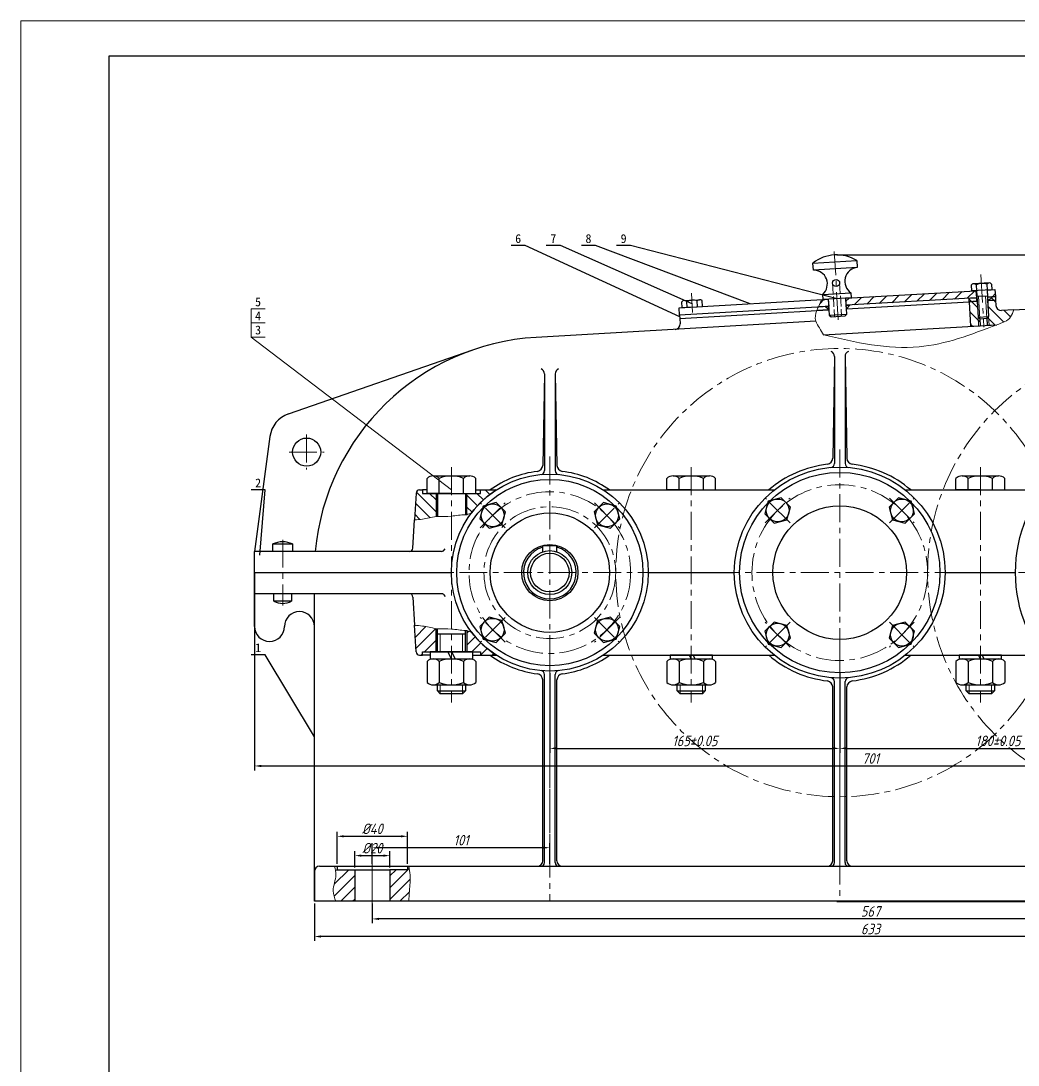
# Model space of a CAD drawing. Header units: millimetres. Extents: x 0 to 841, y 0 to 594.
# Drawn here: x 0 to 283.8, y 297 to 594 of the extents above; entities that cross this region are included whole.
import ezdxf
from ezdxf import colors
from ezdxf.entities.mleader import LeaderData, LeaderLine
from ezdxf.enums import TextEntityAlignment as Align
from ezdxf.math import Vec2, Vec3

# ---------------------------------------------------------------- set-up
doc = ezdxf.new("R2010")
doc.units = ezdxf.units.MM
doc.header["$LTSCALE"] = 0.25
doc.linetypes.add('ACAD_ISO02W100', pattern=[15, 12, -3])
doc.linetypes.add('CENTER', pattern=[50.8, 31.75, -6.35, 6.35, -6.35])
for name, color, linetype, lineweight in [('中心线', 1, 'CENTER', 15), ('剖面线', 4, 'Continuous', 15), ('尺寸', 3, 'Continuous', 15), ('文字', 7, 'Continuous', 15), ('标注', 7, 'Continuous', 15), ('粗实线', 7, 'Continuous', 30), ('细实线', 7, 'Continuous', 15), ('虚线', 6, 'ACAD_ISO02W100', 15)]:
    doc.layers.add(name, color=color, linetype=linetype, lineweight=lineweight)
doc.styles.add('fansong', font='simfang.ttf')
doc.styles.add('gbeitc', font='gbeitc.shx', dxfattribs={"bigfont": 'gbcbig.shx'})
doc.styles.get("Standard").update_dxf_attribs({"font": ''})
doc.styles.get('Standard').set_extended_font_data('SimSun')
doc.dimstyles.new('gbeitc', dxfattribs={"dimtxt": 3, "dimasz": 1.875, "dimexe": 1.25, "dimexo": 0.625, "dimtad": 1, "dimdec": 3, "dimlfac": 2, "dimdsep": 46, "dimtxsty": 'gbeitc', "dimcen": 2.5, "dimadec": 0, "dimazin": 0, "dimtfac": 1, "dimtdec": 3, "dimtmove": 0, "dimatfit": 3, "dimfxl": 1, "dimarcsym": 0})

# ---------------------------------------------------------------- blocks, each defined once
blk = doc.blocks.new('*D261')
at = {"layer": 'Defpoints', "color": 0, "transparency": 16777216}
for p in [(105, 356.58), (95, 352.58), (105, 352.58)]:
    blk.add_point(p, dxfattribs=at)
at = {"layer": '尺寸', "color": 0, "lineweight": -2, "transparency": 16777216}
for p, q in [((95, 353.21), (95, 357.83)), ((96.88, 356.58), (103.12, 356.58)), ((105, 353.21), (105, 357.83))]:
    blk.add_line(p, q, dxfattribs=at)
at = {"layer": '尺寸', "color": 0, "transparency": 16777216}
for points in [[(96.88, 356.9), (96.88, 356.27), (95, 356.58)], [(103.12, 356.9), (103.12, 356.27), (105, 356.58)]]:
    blk.add_solid(points, dxfattribs=at)
at = {"layer": '尺寸', "color": 0, "transparency": 16777216, "insert": (100, 358.71), "char_height": 3, "attachment_point": 5, "style": 'gbeitc'}
blk.add_mtext('%%c20', dxfattribs=at)
blk = doc.blocks.new('*D262')
at = {"layer": 'Defpoints', "color": 0, "transparency": 16777216}
for p in [(110, 362.08), (90, 353.58), (110, 353.58)]:
    blk.add_point(p, dxfattribs=at)
at = {"layer": '尺寸', "color": 0, "lineweight": -2, "transparency": 16777216}
for p, q in [((90, 354.21), (90, 363.33)), ((110, 354.21), (110, 363.33)), ((91.88, 362.08), (108.12, 362.08))]:
    blk.add_line(p, q, dxfattribs=at)
at = {"layer": '尺寸', "color": 0, "transparency": 16777216}
for points in [[(91.88, 362.4), (91.88, 361.77), (90, 362.08)], [(108.12, 362.4), (108.12, 361.77), (110, 362.08)]]:
    blk.add_solid(points, dxfattribs=at)
at = {"layer": '尺寸', "color": 0, "transparency": 16777216, "insert": (100, 364.21), "char_height": 3, "attachment_point": 5, "style": 'gbeitc'}
blk.add_mtext('%%c40', dxfattribs=at)
blk = doc.blocks.new('*D263')
at = {"layer": 'Defpoints', "color": 0, "transparency": 16777216}
for p in [(100, 358.83), (100, 353.58), (150.5, 353.58)]:
    blk.add_point(p, dxfattribs=at)
at = {"layer": '尺寸', "color": 0, "lineweight": -2, "transparency": 16777216}
for p, q in [((100, 354.21), (100, 360.08)), ((150.5, 354.21), (150.5, 360.08)), ((148.62, 358.83), (101.88, 358.83))]:
    blk.add_line(p, q, dxfattribs=at)
at = {"layer": '尺寸', "color": 0, "transparency": 16777216}
for points in [[(101.88, 359.15), (101.88, 358.52), (100, 358.83)], [(148.62, 359.15), (148.62, 358.52), (150.5, 358.83)]]:
    blk.add_solid(points, dxfattribs=at)
at = {"layer": '尺寸', "color": 0, "transparency": 16777216, "insert": (125.25, 360.96), "char_height": 3, "attachment_point": 5, "style": 'gbeitc'}
blk.add_mtext('101', dxfattribs=at)
blk = doc.blocks.new('*D264')
at = {"layer": 'Defpoints', "color": 0, "transparency": 16777216}
for p in [(231.5, 527.43), (231.5, 343.58), (434.5, 343.58)]:
    blk.add_point(p, dxfattribs=at)
at = {"layer": '尺寸', "color": 0, "lineweight": -2, "transparency": 16777216}
for p, q in [((232.13, 527.43), (435.75, 527.43)), ((434.5, 525.56), (434.5, 345.46)), ((232.13, 343.58), (435.75, 343.58))]:
    blk.add_line(p, q, dxfattribs=at)
at = {"layer": '尺寸', "color": 0, "transparency": 16777216}
for points in [[(434.19, 525.56), (434.81, 525.56), (434.5, 527.43)], [(434.19, 345.46), (434.81, 345.46), (434.5, 343.58)]]:
    blk.add_solid(points, dxfattribs=at)
at = {"layer": '尺寸', "color": 0, "transparency": 16777216, "insert": (432.37, 435.51), "char_height": 3, "attachment_point": 5, "rotation": 90, "style": 'gbeitc'}
blk.add_mtext('368', dxfattribs=at)
blk = doc.blocks.new('*D265')
at = {"layer": 'Defpoints', "color": 0, "transparency": 16777216}
for p in [(150.5, 409.08), (233, 409.08), (233, 387.08)]:
    blk.add_point(p, dxfattribs=at)
at = {"layer": '尺寸', "color": 0, "lineweight": -2, "transparency": 16777216}
for p, q in [((150.5, 408.46), (150.5, 385.83)), ((233, 408.46), (233, 385.83)), ((152.38, 387.08), (231.12, 387.08))]:
    blk.add_line(p, q, dxfattribs=at)
at = {"layer": '尺寸', "color": 0, "transparency": 16777216}
for points in [[(152.38, 387.4), (152.38, 386.77), (150.5, 387.08)], [(231.12, 387.4), (231.12, 386.77), (233, 387.08)]]:
    blk.add_solid(points, dxfattribs=at)
at = {"layer": '尺寸', "color": 0, "transparency": 16777216, "insert": (191.75, 389.21), "char_height": 3, "attachment_point": 5, "style": 'gbeitc'}
blk.add_mtext('165±0.05', dxfattribs=at)
blk = doc.blocks.new('*D266')
at = {"layer": 'Defpoints', "color": 0, "transparency": 16777216}
for p in [(233, 409.08), (323, 409.08), (323, 387.08)]:
    blk.add_point(p, dxfattribs=at)
at = {"layer": '尺寸', "color": 0, "lineweight": -2, "transparency": 16777216}
for p, q in [((233, 408.46), (233, 385.83)), ((323, 408.46), (323, 385.83)), ((234.88, 387.08), (321.12, 387.08))]:
    blk.add_line(p, q, dxfattribs=at)
at = {"layer": '尺寸', "color": 0, "transparency": 16777216}
for points in [[(234.88, 387.4), (234.88, 386.77), (233, 387.08)], [(321.12, 387.4), (321.12, 386.77), (323, 387.08)]]:
    blk.add_solid(points, dxfattribs=at)
at = {"layer": '尺寸', "color": 0, "transparency": 16777216, "insert": (278, 389.21), "char_height": 3, "attachment_point": 5, "style": 'gbeitc'}
blk.add_mtext('180±0.05', dxfattribs=at)
blk = doc.blocks.new('*D267')
at = {"layer": 'Defpoints', "color": 0, "transparency": 16777216}
for p in [(100, 343.58), (383.5, 343.58), (100, 338.58)]:
    blk.add_point(p, dxfattribs=at)
at = {"layer": '尺寸', "color": 0, "lineweight": -2, "transparency": 16777216}
for p, q in [((100, 342.96), (100, 337.33)), ((383.5, 342.96), (383.5, 337.33)), ((381.62, 338.58), (101.88, 338.58))]:
    blk.add_line(p, q, dxfattribs=at)
at = {"layer": '尺寸', "color": 0, "transparency": 16777216}
for points in [[(101.88, 338.9), (101.88, 338.27), (100, 338.58)], [(381.62, 338.9), (381.62, 338.27), (383.5, 338.58)]]:
    blk.add_solid(points, dxfattribs=at)
at = {"layer": '尺寸', "color": 0, "transparency": 16777216, "insert": (241.75, 340.71), "char_height": 3, "attachment_point": 5, "style": 'gbeitc'}
blk.add_mtext('567', dxfattribs=at)
blk = doc.blocks.new('*D268')
at = {"layer": 'Defpoints', "color": 0, "transparency": 16777216}
for p in [(66.5, 437.08), (417, 437.08), (417, 382.08)]:
    blk.add_point(p, dxfattribs=at)
at = {"layer": '尺寸', "color": 0, "lineweight": -2, "transparency": 16777216}
for p, q in [((66.5, 436.46), (66.5, 380.83)), ((417, 436.46), (417, 380.83)), ((68.38, 382.08), (415.12, 382.08))]:
    blk.add_line(p, q, dxfattribs=at)
at = {"layer": '尺寸', "color": 0, "transparency": 16777216}
for points in [[(68.38, 382.4), (68.38, 381.77), (66.5, 382.08)], [(415.12, 382.4), (415.12, 381.77), (417, 382.08)]]:
    blk.add_solid(points, dxfattribs=at)
at = {"layer": '尺寸', "color": 0, "transparency": 16777216, "insert": (241.75, 384.21), "char_height": 3, "attachment_point": 5, "style": 'gbeitc'}
blk.add_mtext('701', dxfattribs=at)
blk = doc.blocks.new('*D269')
at = {"layer": 'Defpoints', "color": 0, "transparency": 16777216}
for p in [(83.5, 343.58), (400, 343.58), (83.5, 333.58)]:
    blk.add_point(p, dxfattribs=at)
at = {"layer": '尺寸', "color": 0, "lineweight": -2, "transparency": 16777216}
for p, q in [((83.5, 342.96), (83.5, 332.33)), ((400, 342.96), (400, 332.33)), ((398.12, 333.58), (85.38, 333.58))]:
    blk.add_line(p, q, dxfattribs=at)
at = {"layer": '尺寸', "color": 0, "transparency": 16777216}
for points in [[(85.38, 333.9), (85.38, 333.27), (83.5, 333.58)], [(398.12, 333.9), (398.12, 333.27), (400, 333.58)]]:
    blk.add_solid(points, dxfattribs=at)
at = {"layer": '尺寸', "color": 0, "transparency": 16777216, "insert": (241.75, 335.71), "char_height": 3, "attachment_point": 5, "style": 'gbeitc'}
blk.add_mtext('633', dxfattribs=at)
blk = doc.blocks.new('_None')

msp = doc.modelspace()

# ---------------------------------------------------------------- hatches: boundary and pattern name
at = {"layer": '剖面线'}
h = msp.add_hatch(dxfattribs=at)
h.set_pattern_fill('ANSI31', color=256, scale=0.75, style=0)
h.paths.add_polyline_path([(234.72406, 515.09709), (271.76166, 517.24781), (271.87761, 515.25117), (234.84, 513.10045)], flags=16)
h = msp.add_hatch(dxfattribs=at)
h.set_pattern_fill('ANSI31', color=256, scale=0.75, style=0)
h.paths.add_polyline_path([(275.05611, 517.43911), (277.15258, 517.56085), (277.26852, 515.56422), (275.17206, 515.44248)], flags=16)
h = msp.add_hatch(dxfattribs=at)
h.set_pattern_fill('ANSI31', color=256, scale=0.75, style=0)
h.paths.add_polyline_path([(229.73247, 514.80723), (229.84841, 512.81059), (226.91647, 512.64034), (227.79885, 514.69495)], flags=16)
h = msp.add_hatch(dxfattribs=at)
h.set_pattern_fill('ANSI37', color=256, scale=0.75, angle=90, style=0)
h.paths.add_polyline_path([(269.78114, 515.12943), (271.87761, 515.25117), (271.93558, 514.25286), (269.83911, 514.13112)], flags=16)
h = msp.add_hatch(dxfattribs=at)
h.set_pattern_fill('ANSI31', color=256, scale=0.75, angle=90, style=0)
h.paths.add_polyline_path([(269.83911, 514.13112), (272.08533, 514.26155), (272.34619, 509.76912), (272.87434, 509.29895), (272.99028, 507.30231), (270.24491, 507.14289)], flags=16)
h = msp.add_hatch(dxfattribs=at)
h.set_pattern_fill('ANSI31', color=256, scale=0.75, angle=90, style=0)
edge = h.paths.add_edge_path(flags=16)
edge.add_line((275.08028, 514.43546), (277.3265, 514.5659))
edge.add_line((277.3265, 514.5659), (277.41345, 513.06842))
edge.add_arc((278.91093, 513.15538), 1.5, 183.3233577, 273.3233577)
edge.add_line((278.99789, 511.6579), (282.492, 511.8608))
edge.add_spline(control_points=[(282.492, 511.8608), (282.25656, 511.12369), (281.55023, 508.91236), (279.25947, 508.11155), (277.73229, 507.57767)], knot_values=[0, 0, 0, 0, 4.472135955, 13.416407865, 13.416407865, 13.416407865, 13.416407865], degree=3, periodic=0)
edge.add_line((277.73229, 507.57767), (274.98692, 507.41825))
edge.add_line((274.98692, 507.41825), (274.87098, 509.41489))
edge.add_line((274.87098, 509.41489), (275.34115, 509.94303))
edge.add_line((275.34115, 509.94303), (275.08028, 514.43546))
h = msp.add_hatch(dxfattribs=at)
h.set_pattern_fill('ANSI37', color=256, scale=0.75, angle=90, style=0)
h.paths.add_polyline_path([(275.17206, 515.44248), (277.26852, 515.56422), (277.3265, 514.5659), (275.23003, 514.44416)], flags=16)
h = msp.add_hatch(dxfattribs=at)
h.set_pattern_fill('ANSI37', color=256, scale=0.4, style=0)
h.paths.add_polyline_path([(229.84841, 512.81059), (228.85009, 512.75262), (229.90638, 511.81228)], flags=16)
h = msp.add_hatch(dxfattribs=at)
h.set_pattern_fill('ANSI37', color=256, scale=0.4, style=0)
h.paths.add_polyline_path([(234.84, 513.10045), (235.83832, 513.15842), (234.89797, 512.10213)], flags=16)
h = msp.add_hatch(dxfattribs=at)
h.set_pattern_fill('ANSI31', color=256, scale=0.75, angle=90, style=0)
edge = h.paths.add_edge_path(flags=16)
edge.add_arc((113.44449, 459.58333), 1, 90, 176.7295121)
edge.add_line((112.44612, 459.64038), (112.01201, 452.04347))
edge.add_spline(control_points=[(112.01201, 452.04347), (112.75965, 452.11603), (114.81767, 452.31577), (116.83838, 452.76038), (118.125, 453.04347)], knot_values=[0, 0, 0, 0, 4.503824388, 12.39765109, 12.39765109, 12.39765109, 12.39765109], degree=3, periodic=0)
edge.add_line((118.125, 453.04347), (118.125, 459.58333))
edge.add_line((118.125, 459.58333), (114.25, 459.58333))
edge.add_line((114.25, 459.58333), (114.25, 460.58333))
edge.add_line((114.25, 460.58333), (113.44449, 460.58333))
h = msp.add_hatch(dxfattribs=at)
h.set_pattern_fill('ANSI31', color=256, scale=0.75, angle=90, style=0)
edge = h.paths.add_edge_path(flags=16)
edge.add_line((126.875, 453.54347), (126.875, 459.58333))
edge.add_line((126.875, 459.58333), (130.75, 459.58333))
edge.add_line((130.75, 459.58333), (130.75, 460.58333))
edge.add_line((130.75, 460.58333), (135.27666, 460.58333))
edge.add_arc((150.5, 437.08333), 28, 122.9352305, 142.7193845)
edge.add_spline(control_points=[(128.221, 454.04347), (127.77234, 453.87681), (127.32367, 453.71014), (126.875, 453.54347)], knot_values=[0, 0, 0, 0, 2.871741471, 2.871741471, 2.871741471, 2.871741471], degree=3, periodic=0)
h = msp.add_hatch(dxfattribs=at)
h.set_pattern_fill('ANSI31', color=256, scale=0.75, style=0)
edge = h.paths.add_edge_path(flags=16)
edge.add_arc((113.44449, 414.58333), 1, 183.2704879, 270)
edge.add_line((113.44449, 413.58333), (114.25, 413.58333))
edge.add_line((114.25, 413.58333), (114.25, 414.58333))
edge.add_line((114.25, 414.58333), (118.125, 414.58333))
edge.add_line((118.125, 414.58333), (118.125, 421.12319))
edge.add_spline(control_points=[(118.125, 421.12319), (116.83838, 421.40629), (114.81767, 421.85089), (112.75965, 422.05063), (112.01201, 422.12319)], knot_values=[0, 0, 0, 0, 7.893826702, 12.39765109, 12.39765109, 12.39765109, 12.39765109], degree=3, periodic=0)
edge.add_line((112.01201, 422.12319), (112.44612, 414.52628))
h = msp.add_hatch(dxfattribs=at)
h.set_pattern_fill('ANSI31', color=256, scale=0.75, style=0)
edge = h.paths.add_edge_path(flags=16)
edge.add_line((126.875, 420.62319), (126.875, 414.58333))
edge.add_line((126.875, 414.58333), (130.75, 414.58333))
edge.add_line((130.75, 414.58333), (130.75, 413.58333))
edge.add_line((130.75, 413.58333), (135.27666, 413.58333))
edge.add_arc((150.5, 437.08333), 28, 217.2806155, 237.0647695, ccw=False)
edge.add_spline(control_points=[(128.221, 420.12319), (127.77234, 420.28986), (127.32367, 420.45653), (126.875, 420.62319)], knot_values=[0, 0, 0, 0, 2.871741471, 2.871741471, 2.871741471, 2.871741471], degree=3, periodic=0)
h = msp.add_hatch(dxfattribs=at)
h.set_pattern_fill('ANSI31', color=256, scale=0.75, style=0)
edge = h.paths.add_edge_path(flags=16)
edge.add_line((90, 353.58333), (90, 352.58333))
edge.add_line((90, 352.58333), (95, 352.58333))
edge.add_line((95, 352.58333), (95, 343.58333))
edge.add_line((95, 343.58333), (89.62635, 343.58333))
edge.add_spline(control_points=[(89.62635, 343.58333), (89.26081, 344.5798), (88.35592, 347.04652), (89.99995, 350.41427), (89.44911, 352.75038), (89.25271, 353.58333)], knot_values=[0, 0, 0, 0, 6.183346194, 15.306600556, 20.362136387, 20.362136387, 20.362136387, 20.362136387], degree=3, periodic=0)
edge.add_line((89.25271, 353.58333), (90, 353.58333))
h = msp.add_hatch(dxfattribs=at)
h.set_pattern_fill('ANSI31', color=256, scale=0.75, style=0)
edge = h.paths.add_edge_path(flags=16)
edge.add_line((110, 353.58333), (110, 352.58333))
edge.add_line((110, 352.58333), (105, 352.58333))
edge.add_line((105, 352.58333), (105, 343.58333))
edge.add_line((105, 343.58333), (110.37365, 343.58333))
edge.add_spline(control_points=[(110.37365, 343.58333), (110.42706, 344.58238), (110.5605, 347.07837), (110.96067, 350.43849), (110.52887, 352.75175), (110.37365, 353.58333)], knot_values=[0, 0, 0, 0, 6.011622962, 15.019375769, 20.0749116, 20.0749116, 20.0749116, 20.0749116], degree=3, periodic=0)
edge.add_line((110.37365, 353.58333), (110, 353.58333))

# ---------------------------------------------------------------- linework, layer by layer
at = {"layer": '中心线'}
for p, q in [((232.57609, 508.96225), (231.44565, 528.42945)), ((273.14802, 521.83589), (274.01759, 506.86112)), ((190.81575, 516.55413), (191.13459, 511.06338)), ((81.31596, 476.35998), (81.31596, 466.35998)), ((76.31596, 471.35998), (86.31596, 471.35998)), ((150.5, 470.08333), (150.5, 404.08333)), ((233, 472.08333), (233, 402.08333)), ((122.5, 467.08333), (122.5, 400.13333)), ((190.75, 467.08333), (190.75, 400.13333)), ((273, 467.08333), (273, 400.13333)), ((218.85786, 451.22547), (211.7868, 458.29654)), ((211.7868, 451.22547), (218.85786, 458.29654)), ((247.14214, 451.22547), (254.2132, 458.29654)), ((247.14214, 458.29654), (254.2132, 451.22547)), ((137.77208, 449.81126), (130.70101, 456.88232)), ((130.70101, 449.81126), (137.77208, 456.88232)), ((163.22792, 449.81126), (170.29899, 456.88232)), ((163.22792, 456.88232), (170.29899, 449.81126)), ((74.5, 446.43333), (74.5, 427.73333)), ((183.5, 437.08333), (117.5, 437.08333)), ((268, 437.08333), (198, 437.08333)), ((368, 437.08333), (278, 437.08333)), ((137.77208, 424.35541), (130.70101, 417.28434)), ((137.77208, 417.28434), (130.70101, 424.35541)), ((163.22792, 424.35541), (170.29899, 417.28434)), ((170.29899, 424.35541), (163.22792, 417.28434)), ((218.85786, 422.9412), (211.7868, 415.87013)), ((218.85786, 415.87013), (211.7868, 422.9412)), ((247.14214, 422.9412), (254.2132, 415.87013)), ((254.2132, 422.9412), (247.14214, 415.87013)), ((150.5, 413.58333), (150.5, 352.58333)), ((233, 413.58333), (233, 352.58333)), ((150.5, 409.08333), (150.5, 343.58333)), ((233, 407.08333), (233, 343.58333)), ((100, 341.58333), (100, 355.58333)), ((100, 354.58333), (100, 342.58333))]:
    msp.add_line(p, q, dxfattribs=at)
for centre, radius in [((323, 437.08333), 65), ((233, 437.08333), 63.75), ((233, 437.08333), 25), ((233, 437.08333), 25), ((150.5, 437.08333), 23), ((150.5, 437.08333), 18.75)]:
    msp.add_circle(centre, radius, dxfattribs=at)
at = {"layer": '文字'}
for p, q in [((841, 594), (0, 594)), ((0, 594), (0, 0))]:
    msp.add_line(p, q, dxfattribs=at)
at = {"layer": '标注'}
for p, q in [((65.49, 508.08333), (65.485, 512.08333)), ((65.485, 512.08333), (69.485, 512.08333)), ((65.5, 504.08333), (65.49, 508.08333)), ((65.49, 508.08333), (69.49, 508.08333)), ((122.5, 460.58333), (65.495, 504.08333)), ((65.495, 504.08333), (69.495, 504.08333))]:
    msp.add_line(p, q, dxfattribs=at)
at = {"layer": '粗实线'}
for p, q in [((831, 584), (25, 584)), ((25, 584), (25, 10)), ((225.37707, 525.12403), (237.85604, 525.84866)), ((237.85604, 525.84866), (237.97199, 523.85203)), ((225.49301, 523.12739), (225.37707, 525.12403)), ((237.97199, 523.85203), (225.49301, 523.12739)), ((234.72406, 515.09709), (271.76166, 517.24781)), ((270.43134, 518.82334), (270.52699, 517.17611)), ((276.29079, 517.51081), (270.52699, 517.17611)), ((275.48263, 519.46725), (271.10326, 519.21295)), ((271.76166, 517.24781), (271.87761, 515.25117)), ((271.81576, 518.90373), (271.91141, 517.25651)), ((271.91141, 517.25651), (272.34619, 509.76912)), ((274.81071, 519.07764), (274.90637, 517.43042)), ((274.90637, 517.43042), (275.34115, 509.94303)), ((275.05611, 517.43911), (277.15258, 517.56085)), ((275.17206, 515.44248), (275.05611, 517.43911)), ((276.19513, 519.15804), (276.29079, 517.51081)), ((277.15258, 517.56085), (277.26852, 515.56422)), ((187.30394, 512.34346), (229.73247, 514.80723)), ((188.16574, 512.39351), (188.06712, 514.09171)), ((188.77027, 514.43198), (193.09311, 514.683)), ((189.60668, 512.47718), (189.50807, 514.17539)), ((192.48858, 512.64453), (192.38997, 514.34273)), ((193.92953, 512.7282), (193.83092, 514.42641)), ((227.79885, 514.69495), (229.73247, 514.80723)), ((228.14803, 516.21775), (236.13458, 516.68152)), ((228.23499, 514.72027), (228.14803, 516.21775)), ((236.22153, 515.18404), (228.23499, 514.72027)), ((229.73247, 514.80723), (229.84841, 512.81059)), ((229.73247, 514.80723), (229.84841, 512.81059)), ((229.73247, 514.80723), (229.99333, 510.3148)), ((234.84, 513.10045), (234.72406, 515.09709)), ((234.98493, 510.60465), (234.72406, 515.09709)), ((271.87761, 515.25117), (234.84, 513.10045)), ((234.89797, 512.10213), (269.83911, 514.13112)), ((236.13458, 516.68152), (236.22153, 515.18404)), ((269.78114, 515.12943), (271.87761, 515.25117)), ((269.83911, 514.13112), (269.78114, 515.12943)), ((269.83911, 514.13112), (272.08533, 514.26155)), ((271.93558, 514.25286), (269.83911, 514.13112)), ((269.83911, 514.13112), (270.24491, 507.14289)), ((271.87761, 515.25117), (272.02735, 515.25987)), ((271.87761, 515.25117), (271.93558, 514.25286)), ((272.00417, 515.6592), (274.99912, 515.83311)), ((272.08533, 514.26155), (272.34619, 509.76912)), ((275.17206, 515.44248), (275.02231, 515.43378)), ((275.08028, 514.43546), (277.3265, 514.5659)), ((275.08028, 514.43546), (275.34115, 509.94303)), ((277.26852, 515.56422), (275.17206, 515.44248)), ((275.17206, 515.44248), (277.26852, 515.56422)), ((275.23003, 514.44416), (275.17206, 515.44248)), ((277.3265, 514.5659), (275.23003, 514.44416)), ((277.26852, 515.56422), (277.3265, 514.5659)), ((277.3265, 514.5659), (277.41345, 513.06842)), ((282.492, 511.8608), (318.53623, 513.95384)), ((187.41988, 510.34683), (187.30394, 512.34346)), ((229.84841, 512.81059), (187.41988, 510.34683)), ((187.47785, 509.34851), (226.47528, 511.61304)), ((191.04763, 512.56085), (188.16574, 512.39351)), ((191.04763, 512.56085), (193.92953, 512.7282)), ((226.47528, 511.61304), (229.90638, 511.81228)), ((229.90638, 511.81228), (226.47528, 511.61304)), ((229.84841, 512.81059), (226.91647, 512.64034)), ((229.84841, 512.81059), (228.85009, 512.75262)), ((228.85009, 512.75262), (229.90638, 511.81228)), ((229.90638, 511.81228), (229.84841, 512.81059)), ((234.84, 513.10045), (235.83832, 513.15842)), ((234.89797, 512.10213), (234.84, 513.10045)), ((235.83832, 513.15842), (234.89797, 512.10213)), ((282.492, 511.8608), (278.99789, 511.6579)), ((226.15004, 508.5891), (146.61594, 503.97066)), ((187.41988, 510.34683), (187.47785, 509.34851)), ((187.47785, 509.34851), (187.56481, 507.85103)), ((229.99333, 510.3148), (234.98493, 510.60465)), ((229.99333, 510.3148), (230.52148, 509.84462)), ((230.52148, 509.84462), (234.51475, 510.07651)), ((234.51475, 510.07651), (234.98493, 510.60465)), ((272.34619, 509.76912), (275.34115, 509.94303)), ((272.34619, 509.76912), (272.87434, 509.29895)), ((272.34619, 509.76912), (272.87434, 509.29895)), ((272.87434, 509.29895), (274.87098, 509.41489)), ((272.87434, 509.29895), (272.99028, 507.30231)), ((275.34115, 509.94303), (274.87098, 509.41489)), ((275.34115, 509.94303), (274.87098, 509.41489)), ((274.87098, 509.41489), (274.98692, 507.41825)), ((228.34705, 504.70994), (277.73229, 507.57767)), ((270.24491, 507.14289), (272.99028, 507.30231)), ((274.98692, 507.41825), (277.73229, 507.57767)), ((76.1615, 482.24728), (128.57927, 500.3959)), ((231.5, 498.58333), (231, 469.58333)), ((231.5, 498.58333), (231.5, 468.08333)), ((234.5, 498.58333), (235, 469.58333)), ((234.5, 498.58333), (234.5, 468.08333)), ((149, 493.58333), (148.5, 467.58333)), ((149, 493.58333), (149, 466.08333)), ((152, 493.58333), (152.5, 467.58333)), ((152, 493.58333), (152, 466.08333)), ((70.84889, 475.7435), (66.5, 443.08333)), ((115.5718, 459.58333), (115.5718, 463.86589)), ((117.30385, 464.58333), (127.69615, 464.58333)), ((119.0359, 459.58333), (119.0359, 463.86589)), ((125.9641, 459.58333), (125.9641, 463.86589)), ((129.4282, 459.58333), (129.4282, 463.86589)), ((183.8218, 460.58333), (183.8218, 463.86589)), ((185.55385, 464.58333), (195.94615, 464.58333)), ((187.2859, 460.58333), (187.2859, 463.86589)), ((194.2141, 460.58333), (194.2141, 463.86589)), ((197.6782, 460.58333), (197.6782, 463.86589)), ((266.0718, 460.58333), (266.0718, 463.86589)), ((267.80385, 464.58333), (278.19615, 464.58333)), ((269.5359, 460.58333), (269.5359, 463.86589)), ((276.4641, 460.58333), (276.4641, 463.86589)), ((279.9282, 460.58333), (279.9282, 463.86589)), ((113.44449, 460.58333), (114.25, 460.58333)), ((115.5718, 460.58333), (114.25, 460.58333)), ((114.25, 460.58333), (114.25, 459.58333)), ((129.4282, 460.58333), (130.75, 460.58333)), ((130.75, 459.58333), (130.75, 460.58333)), ((130.75, 460.58333), (135.27666, 460.58333)), ((165.72334, 460.58333), (214.35194, 460.58333)), ((190.75, 460.58333), (183.8218, 460.58333)), ((190.75, 460.58333), (197.6782, 460.58333)), ((251.64806, 460.58333), (290.63103, 460.58333)), ((273, 460.58333), (266.0718, 460.58333)), ((273, 460.58333), (279.9282, 460.58333)), ((112.44612, 459.64038), (112.01201, 452.04347)), ((114.25, 459.58333), (118.125, 459.58333)), ((122.5, 459.58333), (115.5718, 459.58333)), ((118.125, 459.58333), (118.125, 453.04347)), ((118.125, 459.58333), (126.875, 459.58333)), ((118.5, 459.58333), (118.5, 453.04847)), ((122.5, 459.58333), (129.4282, 459.58333)), ((126.5, 459.58333), (126.5, 453.53847)), ((126.875, 453.54347), (126.875, 459.58333)), ((126.875, 459.58333), (130.75, 459.58333)), ((212.66872, 457.41462), (211.69743, 453.78971)), ((216.29362, 458.38591), (212.66872, 457.41462)), ((218.94723, 455.73229), (216.29362, 458.38591)), ((249.70638, 458.38591), (247.05277, 455.73229)), ((253.33128, 457.41462), (249.70638, 458.38591)), ((254.30257, 453.78971), (253.33128, 457.41462)), ((131.58293, 456.0004), (130.61164, 452.3755)), ((135.20783, 456.97169), (131.58293, 456.0004)), ((137.86145, 454.31808), (135.20783, 456.97169)), ((165.79217, 456.97169), (163.13855, 454.31808)), ((169.41707, 456.0004), (165.79217, 456.97169)), ((170.38836, 452.3755), (169.41707, 456.0004)), ((217.97594, 452.10739), (218.94723, 455.73229)), ((247.05277, 455.73229), (248.02406, 452.10739)), ((111.55388, 444.02628), (112.01201, 452.04347)), ((130.61164, 452.3755), (133.26525, 449.72189)), ((136.89016, 450.69318), (137.86145, 454.31808)), ((163.13855, 454.31808), (164.10984, 450.69318)), ((167.73475, 449.72189), (170.38836, 452.3755)), ((211.69743, 453.78971), (214.35104, 451.1361)), ((214.35104, 451.1361), (217.97594, 452.10739)), ((248.02406, 452.10739), (251.64896, 451.1361)), ((251.64896, 451.1361), (254.30257, 453.78971)), ((133.26525, 449.72189), (136.89016, 450.69318)), ((164.10984, 450.69318), (167.73475, 449.72189)), ((66.5, 437.08333), (66.5, 443.08333)), ((119.68195, 443.08333), (66.5, 443.08333)), ((71.674, 445.23333), (77.326, 445.23333)), ((71.717, 443.08333), (71.674, 445.23333)), ((77.326, 445.23333), (77.283, 443.08333)), ((110.55551, 443.08333), (110.5, 443.08333)), ((120.22489, 443.30823), (120.76783, 443.85116)), ((148.5, 443.00469), (148.5, 444.75469)), ((148.5, 444.75469), (152.5, 444.75469)), ((152.5, 443.00469), (152.5, 444.75469)), ((66.5, 437.08333), (122.5, 437.08333)), ((66.5, 437.08333), (66.5, 431.08333)), ((66.5, 431.08333), (66.5, 437.08333)), ((178.5, 437.08333), (203, 437.08333)), ((178.5, 437.08333), (203, 437.08333)), ((263, 437.08333), (283, 437.08333)), ((263, 437.08333), (283, 437.08333)), ((119.68195, 431.08333), (66.5, 431.08333)), ((66.5, 421.73333), (66.5, 431.08333)), ((72, 428.93333), (71.957, 431.08333)), ((77.043, 431.08333), (77, 428.93333)), ((83.5, 343.58333), (83.5, 431.08333)), ((110.55551, 431.08333), (110.5, 431.08333)), ((120.22489, 430.85844), (120.76783, 430.3155)), ((77, 428.93333), (72, 428.93333)), ((111.55388, 430.14038), (112.01201, 422.12319)), ((112.44612, 414.52628), (112.01201, 422.12319)), ((133.26525, 424.44478), (130.61164, 421.79117)), ((130.61164, 421.79117), (131.58293, 418.16626)), ((136.89016, 423.47349), (133.26525, 424.44478)), ((137.86145, 419.84859), (136.89016, 423.47349)), ((164.10984, 423.47349), (163.13855, 419.84859)), ((167.73475, 424.44478), (164.10984, 423.47349)), ((170.38836, 421.79117), (167.73475, 424.44478)), ((169.41707, 418.16626), (170.38836, 421.79117)), ((214.35104, 423.03057), (211.69743, 420.37695)), ((217.97594, 422.05928), (214.35104, 423.03057)), ((218.94723, 418.43437), (217.97594, 422.05928)), ((248.02406, 422.05928), (247.05277, 418.43437)), ((251.64896, 423.03057), (248.02406, 422.05928)), ((254.30257, 420.37695), (251.64896, 423.03057)), ((118.125, 414.58333), (118.125, 421.12319)), ((118.5, 414.58333), (118.5, 421.11819)), ((126.5, 419.58333), (118.5, 419.58333)), ((126.5, 414.58333), (126.5, 420.62819)), ((126.875, 420.62319), (126.875, 414.58333)), ((135.20783, 417.19497), (137.86145, 419.84859)), ((163.13855, 419.84859), (165.79217, 417.19497)), ((211.69743, 420.37695), (212.66872, 416.75205)), ((253.33128, 416.75205), (254.30257, 420.37695)), ((131.58293, 418.16626), (135.20783, 417.19497)), ((165.79217, 417.19497), (169.41707, 418.16626)), ((212.66872, 416.75205), (216.29362, 415.78076)), ((216.29362, 415.78076), (218.94723, 418.43437)), ((247.05277, 418.43437), (249.70638, 415.78076)), ((249.70638, 415.78076), (253.33128, 416.75205)), ((113.44449, 413.58333), (114.25, 413.58333)), ((114.25, 413.58333), (114.25, 414.58333)), ((114.25, 414.58333), (118.125, 414.58333)), ((116.45, 413.58333), (114.25, 413.58333)), ((128.55, 414.58333), (116.45, 414.58333)), ((116.45, 414.58333), (116.45, 412.53333)), ((118.125, 414.58333), (126.875, 414.58333)), ((122.5, 412.53333), (121.475, 414.58333)), ((122.5, 414.58333), (123.525, 412.53333)), ((126.875, 414.58333), (130.75, 414.58333)), ((128.55, 412.53333), (128.55, 414.58333)), ((128.55, 413.58333), (130.75, 413.58333)), ((130.75, 414.58333), (130.75, 413.58333)), ((130.75, 413.58333), (135.27666, 413.58333)), ((165.72334, 413.58333), (214.35194, 413.58333)), ((196.8, 413.58333), (184.7, 413.58333)), ((184.7, 413.58333), (184.7, 412.53333)), ((190.75, 412.53333), (190.225, 413.58333)), ((191.25, 413.58333), (191.775, 412.53333)), ((196.8, 412.53333), (196.8, 413.58333)), ((251.64806, 413.58333), (290.63103, 413.58333)), ((279.05, 413.58333), (266.95, 413.58333)), ((266.95, 413.58333), (266.95, 412.53333)), ((273, 412.53333), (272.475, 413.58333)), ((273.5, 413.58333), (274.025, 412.53333)), ((279.05, 412.53333), (279.05, 413.58333)), ((115.5718, 411.81589), (115.5718, 405.85077)), ((116.45, 412.53333), (128.55, 412.53333)), ((117.30385, 412.53333), (127.69615, 412.53333)), ((119.0359, 411.81589), (119.0359, 405.85077)), ((125.9641, 411.81589), (125.9641, 405.85077)), ((129.4282, 411.81589), (129.4282, 405.85077)), ((183.8218, 411.81589), (183.8218, 405.85077)), ((184.7, 412.53333), (196.8, 412.53333)), ((185.55385, 412.53333), (195.94615, 412.53333)), ((187.2859, 411.81589), (187.2859, 405.85077)), ((194.2141, 411.81589), (194.2141, 405.85077)), ((197.6782, 411.81589), (197.6782, 405.85077)), ((266.0718, 411.81589), (266.0718, 405.85077)), ((266.95, 412.53333), (279.05, 412.53333)), ((267.80385, 412.53333), (278.19615, 412.53333)), ((269.5359, 411.81589), (269.5359, 405.85077)), ((276.4641, 411.81589), (276.4641, 405.85077)), ((279.9282, 411.81589), (279.9282, 405.85077)), ((149, 354.58333), (149, 408.08333)), ((152, 354.58333), (152, 408.08333)), ((117.30385, 405.13333), (127.69615, 405.13333)), ((118.5, 403.43333), (118.5, 405.13333)), ((126.5, 405.13333), (126.5, 403.43333)), ((148.5, 355.08333), (148.5, 406.58333)), ((152.5, 355.08333), (152.5, 406.58333)), ((185.55385, 405.13333), (195.94615, 405.13333)), ((186.75, 403.43333), (186.75, 405.13333)), ((194.75, 405.13333), (194.75, 403.43333)), ((231, 355.08333), (231, 404.58333)), ((231.5, 354.58333), (231.5, 406.08333)), ((234.5, 354.58333), (234.5, 406.08333)), ((235, 355.08333), (235, 404.58333)), ((267.80385, 405.13333), (278.19615, 405.13333)), ((269, 403.43333), (269, 405.13333)), ((277, 405.13333), (277, 403.43333)), ((119.3, 402.63333), (118.5, 403.43333)), ((118.5, 403.43333), (126.5, 403.43333)), ((125.7, 402.63333), (119.3, 402.63333)), ((126.5, 403.43333), (125.7, 402.63333)), ((187.55, 402.63333), (186.75, 403.43333)), ((186.75, 403.43333), (194.75, 403.43333)), ((193.95, 402.63333), (187.55, 402.63333)), ((194.75, 403.43333), (193.95, 402.63333)), ((269.8, 402.63333), (269, 403.43333)), ((269, 403.43333), (277, 403.43333)), ((276.2, 402.63333), (269.8, 402.63333)), ((277, 403.43333), (276.2, 402.63333)), ((85, 353.58333), (323, 353.58333)), ((90, 353.58333), (90, 352.58333)), ((110, 353.58333), (110, 352.58333)), ((83.5, 352.08333), (83.5, 343.58333)), ((90, 352.58333), (95, 352.58333)), ((95, 352.58333), (105, 352.58333)), ((95, 352.58333), (95, 343.58333)), ((110, 352.58333), (105, 352.58333)), ((105, 352.58333), (105, 343.58333)), ((323, 343.58333), (83.5, 343.58333))]:
    msp.add_line(p, q, dxfattribs=at)
for centre, radius in [((231.96739, 519.44459), 1), ((81.31596, 471.35998), 4), ((323, 437.08333), 40), ((233, 437.08333), 30), ((150.5, 437.08333), 28), ((150.5, 437.08333), 26.5), ((233, 437.08333), 28.5), ((215.32233, 454.761), 3.25), ((250.67767, 454.761), 3.25), ((134.23654, 453.34679), 3.25), ((166.76346, 453.34679), 3.25), ((233, 437.08333), 19), ((150.5, 437.08333), 17), ((150.5, 437.08333), 8), ((150.5, 437.08333), 6.25), ((150.5, 437.08333), 5.5), ((134.23654, 420.81988), 3.25), ((166.76346, 420.81988), 3.25), ((215.32233, 419.40566), 3.25), ((250.67767, 419.40566), 3.25)]:
    msp.add_circle(centre, radius, dxfattribs=at)
for centre, radius, start, end in [((232.1413, 516.44964), 11, 58.6998222, 127.9468932), ((225.51841, 519.17224), 3.95523, 311.670415, 90.3680554), ((238.40455, 519.92052), 3.95523, 96.2786599, 234.9763004), ((271.15322, 518.35258), 0.86181, 39.7561817, 146.8905337), ((273.48943, 515.95651), 3.38929, 67.0553131, 119.5914023), ((275.53259, 518.60689), 0.86181, 39.7561817, 146.8905337), ((188.82943, 513.41308), 1.02062, 48.3233577, 138.3233577), ((191.14236, 510.92952), 3.63408, 69.9215187, 116.7251967), ((193.15228, 513.6641), 1.02062, 48.3233577, 138.3233577), ((278.91093, 513.15538), 1.5, 183.3233577, 273.3233577), ((186.06733, 507.76407), 1.5, 273.3233577, 3.3233577), ((150.5, 437.08333), 67, 93.3233577, 174.8621518), ((230, 498.58333), 1.5, 0, 70), ((236, 498.58333), 1.5, 110, 180), ((147.5, 493.58333), 1.5, 0, 70), ((153.5, 493.58333), 1.5, 110, 180), ((78.7789, 474.68757), 8, 109.0974017, 172.4153515), ((229.08305, 469.76497), 1.92554, 282.5058356, 354.5870833), ((236.91695, 469.76497), 1.92554, 185.4129167, 257.4941644), ((146.53572, 467.79127), 1.97525, 283.5944052, 353.9573604), ((154.46428, 467.79127), 1.97525, 186.0426396, 256.4055948), ((233, 437.08333), 31, 96.4827011, 130.7061343), ((230.31116, 468.15491), 1.19099, 279.1230522, 356.5545398), ((235.68884, 468.15491), 1.19099, 183.4454602, 260.8769478), ((233, 437.08333), 31, 49.2938657, 83.5172989), ((117.30385, 462.13384), 2.44949, 45, 135), ((122.5, 455.86153), 8.7218, 66.598161, 113.401839), ((127.69615, 462.13384), 2.44949, 45, 135), ((150.5, 437.08333), 29, 96.9319062, 125.8703643), ((147.78807, 466.16774), 1.21486, 280.0463053, 356.0161459), ((153.21193, 466.16774), 1.21486, 183.9838541, 259.9536947), ((150.5, 437.08333), 29, 54.1296357, 83.0680938), ((185.55385, 462.13384), 2.44949, 45, 135), ((190.75, 455.86153), 8.7218, 66.598161, 113.401839), ((195.94615, 462.13384), 2.44949, 45, 135), ((267.80385, 462.13384), 2.44949, 45, 135), ((273, 455.86153), 8.7218, 66.598161, 113.401839), ((278.19615, 462.13384), 2.44949, 45, 135), ((113.44449, 459.58333), 1, 90, 176.7295121), ((150.5, 437.08333), 28, 122.9352305, 142.7193845), ((74.5, 438.8781), 6.95523, 66.0265706, 113.9734294), ((110.55551, 444.08333), 1, 270, 356.7295121), ((119.68195, 443.85116), 0.76783, 270, 315), ((150.5, 437.08333), 7.5, 105.46601, 74.53399), ((110.55551, 430.08333), 1, 3.2704879, 90), ((119.68195, 430.3155), 0.76783, 45, 90), ((74.5, 433.84167), 5.50833, 243.0085334, 296.9914666), ((79.25, 421.73333), 4.25, 0, 180), ((70.75, 421.73333), 4.25, 180, 0), ((150.5, 437.08333), 28, 217.2806155, 237.0647695), ((113.44449, 414.58333), 1, 183.2704879, 270), ((150.5, 437.08333), 29, 234.1296357, 263.0680938), ((150.5, 437.08333), 29, 276.9319062, 305.8703643), ((233, 437.08333), 31, 229.2938657, 263.5172989), ((233, 437.08333), 31, 276.4827011, 310.7061343), ((117.30385, 410.08384), 2.44949, 45, 135), ((122.5, 403.81153), 8.7218, 66.598161, 113.401839), ((127.69615, 410.08384), 2.44949, 45, 135), ((185.55385, 410.08384), 2.44949, 45, 135), ((190.75, 403.81153), 8.7218, 66.598161, 113.401839), ((195.94615, 410.08384), 2.44949, 45, 135), ((267.80385, 410.08384), 2.44949, 45, 135), ((273, 403.81153), 8.7218, 66.598161, 113.401839), ((278.19615, 410.08384), 2.44949, 45, 135), ((146.53572, 406.3754), 1.97525, 6.0426396, 76.4055948), ((147.78807, 407.99893), 1.21486, 3.9838541, 79.9536947), ((153.21193, 407.99893), 1.21486, 100.0463053, 176.0161459), ((154.46428, 406.3754), 1.97525, 103.5944052, 173.9573604), ((230.31116, 406.01176), 1.19099, 3.4454602, 80.8769478), ((235.68884, 406.01176), 1.19099, 99.1230522, 176.5545398), ((117.30385, 407.58282), 2.44949, 225, 315), ((122.5, 413.85513), 8.7218, 246.598161, 293.401839), ((127.69615, 407.58282), 2.44949, 225, 315), ((185.55385, 407.58282), 2.44949, 225, 315), ((190.75, 413.85513), 8.7218, 246.598161, 293.401839), ((195.94615, 407.58282), 2.44949, 225, 315), ((229.08305, 404.40169), 1.92554, 5.4129167, 77.4941644), ((236.91695, 404.40169), 1.92554, 102.5058356, 174.5870833), ((267.80385, 407.58282), 2.44949, 225, 315), ((273, 413.85513), 8.7218, 246.598161, 293.401839), ((278.19615, 407.58282), 2.44949, 225, 315), ((85, 352.08333), 1.5, 90, 180), ((147, 355.08333), 1.5, 270, 0), ((148, 354.58333), 1, 270, 0), ((153, 354.58333), 1, 180, 270), ((154, 355.08333), 1.5, 180, 270), ((229.5, 355.08333), 1.5, 270, 0), ((230.5, 354.58333), 1, 270, 0), ((235.5, 354.58333), 1, 180, 270), ((236.5, 355.08333), 1.5, 180, 270)]:
    msp.add_arc(centre, radius, start, end, dxfattribs=at)
at = {"layer": '细实线'}
for p, q in [((226.91647, 512.64034), (227.79885, 514.69495)), ((272.87434, 509.29895), (272.50332, 515.68818)), ((274.87098, 509.41489), (274.49996, 515.80412)), ((272.34619, 509.76912), (272.49112, 507.27332)), ((275.34115, 509.94303), (275.48608, 507.44724)), ((119.3, 414.58333), (119.3, 419.58333)), ((125.7, 414.58333), (125.7, 419.58333)), ((119.3, 402.63333), (119.3, 405.13333)), ((125.7, 402.63333), (125.7, 405.13333)), ((187.55, 402.63333), (187.55, 405.13333)), ((193.95, 402.63333), (193.95, 405.13333)), ((269.8, 402.63333), (269.8, 405.13333)), ((276.2, 402.63333), (276.2, 405.13333)), ((89.25271, 353.58333), (90, 353.58333)), ((110.37365, 353.58333), (110, 353.58333)), ((89.62635, 343.58333), (95, 343.58333)), ((110.37365, 343.58333), (105, 343.58333))]:
    msp.add_line(p, q, dxfattribs=at)
for points, knots in [([(226.91647, 512.64034), (226.76363, 512.30437), (226.19499, 511.05444), (225.68996, 508.72014), (227.33842, 506.67981), (228.01154, 505.36519), (228.34705, 504.70994)], [0, 0, 0, 0, 2.236067977, 8.318830508, 12.790966463, 17.235230231, 17.235230231, 17.235230231, 17.235230231]), ([(277.73229, 507.57767), (279.25947, 508.11155), (281.55023, 508.91236), (282.25656, 511.12369), (282.492, 511.8608)], [0, 0, 0, 0, 8.94427191, 13.416407865, 13.416407865, 13.416407865, 13.416407865]), ([(228.34705, 504.70994), (237.49302, 502.57822), (254.3247, 498.65515), (270.39448, 504.78064), (277.73229, 507.57767)], [0, 0, 0, 0, 54.856051302, 100.953773588, 100.953773588, 100.953773588, 100.953773588]), ([(112.01201, 452.04347), (112.75965, 452.11603), (114.81767, 452.31577), (116.83838, 452.76038), (118.125, 453.04347)], [0, 0, 0, 0, 4.503824388, 12.39765109, 12.39765109, 12.39765109, 12.39765109]), ([(118.125, 453.04347), (118.24999, 453.04527), (119.70846, 453.06626), (122.51472, 453.00281), (125.28483, 453.53043), (126.74996, 453.54245), (126.875, 453.54347)], [0, 0, 0, 0, 0.750066664, 8.752322596, 16.791234214, 17.541300877, 17.541300877, 17.541300877, 17.541300877]), ([(112.01201, 422.12319), (112.75965, 422.05063), (114.81767, 421.85089), (116.83838, 421.40629), (118.125, 421.12319)], [0, 0, 0, 0, 4.503824388, 12.39765109, 12.39765109, 12.39765109, 12.39765109]), ([(118.125, 421.12319), (118.24999, 421.1214), (119.70846, 421.1004), (122.51472, 421.16386), (125.28483, 420.63623), (126.74996, 420.62422), (126.875, 420.62319)], [0, 0, 0, 0, 0.750066664, 8.752322596, 16.791234214, 17.541300877, 17.541300877, 17.541300877, 17.541300877]), ([(89.25271, 353.58333), (89.44911, 352.75038), (89.99995, 350.41427), (88.35592, 347.04652), (89.26081, 344.5798), (89.62635, 343.58333)], [0, 0, 0, 0, 5.055535831, 14.178790193, 20.362136387, 20.362136387, 20.362136387, 20.362136387]), ([(110.37365, 353.58333), (110.52887, 352.75175), (110.96067, 350.43849), (110.5605, 347.07837), (110.42706, 344.58238), (110.37365, 343.58333)], [0, 0, 0, 0, 5.055535831, 14.063288638, 20.0749116, 20.0749116, 20.0749116, 20.0749116])]:
    msp.add_open_spline(points, degree=3, knots=knots, dxfattribs=at)
for points in [[(126.875, 453.54347), (127.32367, 453.71014), (127.77234, 453.87681), (128.221, 454.04347)], [(126.875, 420.62319), (127.32367, 420.45653), (127.77234, 420.28986), (128.221, 420.12319)]]:
    msp.add_open_spline(points, degree=3, dxfattribs=at)
at = {"layer": '虚线'}
for p, q in [((230.96907, 519.38662), (231.5198, 509.9026)), ((232.96571, 519.50256), (233.51643, 510.01854))]:
    msp.add_line(p, q, dxfattribs=at)

# ---------------------------------------------------------------- texts
at = {"layer": '文字', "style": 'fansong'}
for s, p in [('6', (141.5, 532.08333)), ('7', (151.5, 532.08333)), ('8', (161.5, 532.08333)), ('9', (171.5, 532.08333)), ('5', (67.485, 514.08333)), ('4', (67.49, 510.08333)), ('3', (67.495, 506.08333)), ('2', (67.5, 462.58333)), ('1', (67.5, 415.70833))]:
    msp.add_text(s, height=2.5, dxfattribs=at).set_placement(p, align=Align.MIDDLE_CENTER)

# ---------------------------------------------------------------- dimensions: what is measured, and where the dimension line sits
at = {"layer": '尺寸'}
dim = msp.add_linear_dim(base=(434.5, 343.58333), p1=(231.50362, 527.43114), p2=(231.50362, 343.58333), angle=90, text='368', dimstyle='gbeitc', override={"dimtxt": 3, "dimdec": 3, "dimpost": '<>'}, dxfattribs=at)
dim.commit()
dim.dimension.update_dxf_attribs({"geometry": '*D264', "text_midpoint": (432.375, 435.50723)})
for base, p1, p2, override, picture, middle in [((417, 382.08333), (66.5, 437.08333), (417, 437.08333), {"dimtxt": 3, "dimdec": 3, "dimpost": '<>'}, '*D268', (241.75, 384.20833)), ((233, 387.08333), (150.5, 409.08333), (233, 409.08333), {"dimtxt": 3, "dimdec": 3, "dimpost": '<>±0.05'}, '*D265', (191.75, 389.20833)), ((323, 387.08333), (233, 409.08333), (323, 409.08333), {"dimtxt": 3, "dimdec": 3, "dimpost": '<>±0.05'}, '*D266', (278, 389.20833)), ((110, 362.08333), (90, 353.58333), (110, 353.58333), {"dimtxt": 3, "dimdec": 3, "dimpost": '%%c<>'}, '*D262', (100, 364.20833)), ((100, 358.83333), (150.5, 353.58333), (100, 353.58333), {"dimtxt": 3, "dimdec": 3, "dimpost": '<>'}, '*D263', (125.25, 360.95833)), ((105, 356.58333), (95, 352.58333), (105, 352.58333), {"dimtxt": 3, "dimdec": 3, "dimpost": '%%c<>'}, '*D261', (100, 358.70833)), ((83.5, 333.58333), (400, 343.58333), (83.5, 343.58333), {"dimtxt": 3, "dimdec": 3, "dimpost": '<>'}, '*D269', (241.75, 335.70833)), ((100, 338.58333), (383.5, 343.58333), (100, 343.58333), {"dimtxt": 3, "dimdec": 3, "dimpost": '<>'}, '*D267', (241.75, 340.70833))]:
    dim = msp.add_linear_dim(base=base, p1=p1, p2=p2, dimstyle='gbeitc', override=override, dxfattribs=at)
    dim.commit()
    dim.dimension.update_dxf_attribs({"geometry": picture, "text_midpoint": middle})

# ---------------------------------------------------------------- leaders
at = {"layer": '标注'}
ml = msp.add_multileader_mtext('Standard', dxfattribs=at)
ml.set_content('', color=256)
ml.set_leader_properties()
ml.set_arrow_properties(name='NONE')
ml.build(insert=Vec2(0, 0))
ml.multileader.update_dxf_attribs({"text_left_attachment_type": 5, "text_right_attachment_type": 5, "dogleg_length": 6, "arrow_head_size": 2})
ctx = ml.context
ctx.base_point, ctx.char_height, ctx.arrow_head_size, ctx.landing_gap_size = Vec3(138.5, 530.08333), 3, 2, 1
ctx.left_attachment, ctx.right_attachment = 5, 5
notes = []
notes.append((ctx, [(1, (1, 1, 0), (143.5, 530.08333), (-1, 0), 3, [(0, [(187.44887, 509.84767)], 0, [])])]))
ctx.mtext.insert, ctx.mtext.flow_direction = Vec3(139.5, 533.08333), 5
ml = msp.add_multileader_mtext('Standard', dxfattribs=at)
ml.set_content('', color=256)
ml.set_leader_properties()
ml.set_arrow_properties(name='NONE')
ml.build(insert=Vec2(0, 0))
ml.multileader.update_dxf_attribs({"text_left_attachment_type": 5, "text_right_attachment_type": 5, "dogleg_length": 6, "arrow_head_size": 2})
ctx = ml.context
ctx.base_point, ctx.char_height, ctx.arrow_head_size, ctx.landing_gap_size = Vec3(148.5, 530.08333), 3, 2, 1
ctx.left_attachment, ctx.right_attachment = 5, 5
notes.append((ctx, [(1, (1, 1, 0), (153.5, 530.08333), (-1, 0), 3, [(0, [(190.98966, 513.55917)], 0, [])])]))
ctx.mtext.insert, ctx.mtext.flow_direction = Vec3(149.5, 533.08333), 5
ml = msp.add_multileader_mtext('Standard', dxfattribs=at)
ml.set_content('', color=256)
ml.set_leader_properties()
ml.set_arrow_properties(name='NONE')
ml.build(insert=Vec2(0, 0))
ml.multileader.update_dxf_attribs({"text_left_attachment_type": 5, "text_right_attachment_type": 5, "dogleg_length": 6, "arrow_head_size": 2})
ctx = ml.context
ctx.base_point, ctx.char_height, ctx.arrow_head_size, ctx.landing_gap_size = Vec3(158.5, 530.08333), 3, 2, 1
ctx.left_attachment, ctx.right_attachment = 5, 5
notes.append((ctx, [(1, (1, 1, 0), (163.5, 530.08333), (-1, 0), 3, [(0, [(207.51988, 513.51738)], 0, [])])]))
ctx.mtext.insert, ctx.mtext.flow_direction = Vec3(159.5, 533.08333), 5
ml = msp.add_multileader_mtext('Standard', dxfattribs=at)
ml.set_content('', color=256)
ml.set_leader_properties()
ml.set_arrow_properties(name='NONE')
ml.build(insert=Vec2(0, 0))
ml.multileader.update_dxf_attribs({"text_left_attachment_type": 5, "text_right_attachment_type": 5, "dogleg_length": 6, "arrow_head_size": 2})
ctx = ml.context
ctx.base_point, ctx.char_height, ctx.arrow_head_size, ctx.landing_gap_size = Vec3(168.5, 530.08333), 3, 2, 1
ctx.left_attachment, ctx.right_attachment = 5, 5
notes.append((ctx, [(1, (1, 1, 0), (173.5, 530.08333), (-1, 0), 3, [(0, [(232.22826, 514.95216)], 0, [])])]))
ctx.mtext.insert, ctx.mtext.flow_direction = Vec3(169.5, 533.08333), 5
ml = msp.add_multileader_mtext('Standard', dxfattribs=at)
ml.set_content('', color=256)
ml.set_leader_properties()
ml.set_arrow_properties(name='NONE')
ml.build(insert=Vec2(0, 0))
ml.multileader.update_dxf_attribs({"text_left_attachment_type": 5, "text_right_attachment_type": 5, "dogleg_length": 6, "arrow_head_size": 2})
ctx = ml.context
ctx.base_point, ctx.char_height, ctx.arrow_head_size, ctx.landing_gap_size = Vec3(64.5, 460.58333), 3, 2, 1
ctx.left_attachment, ctx.right_attachment = 5, 5
notes.append((ctx, [(1, (1, 1, 0), (69.5, 460.58333), (-1, 0), 3, [(0, [(68, 442.08333)], 0, [])])]))
ctx.mtext.insert, ctx.mtext.flow_direction = Vec3(65.5, 463.58333), 5
ml = msp.add_multileader_mtext('Standard', dxfattribs=at)
ml.set_content('', color=256)
ml.set_leader_properties()
ml.set_arrow_properties(name='NONE')
ml.build(insert=Vec2(0, 0))
ml.multileader.update_dxf_attribs({"text_left_attachment_type": 5, "text_right_attachment_type": 5, "dogleg_length": 6, "arrow_head_size": 2})
ctx = ml.context
ctx.base_point, ctx.char_height, ctx.arrow_head_size, ctx.landing_gap_size = Vec3(64.5, 413.70833), 3, 2, 1
ctx.left_attachment, ctx.right_attachment = 5, 5
notes.append((ctx, [(1, (1, 1, 0), (69.5, 413.70833), (-1, 0), 3, [(0, [(83.5, 390.33333)], 0, [])])]))
ctx.mtext.insert, ctx.mtext.flow_direction = Vec3(65.5, 416.70833), 5
for ctx, leaders in notes:
    for number, flags, end, landing, length, lines in leaders:
        leader = LeaderData()
        leader.index, (leader.has_last_leader_line, leader.has_dogleg_vector, leader.attachment_direction) = number, flags
        leader.last_leader_point, leader.dogleg_vector, leader.dogleg_length = Vec3(end), Vec3(landing), length
        for number, points, colour, breaks in lines:
            line = LeaderLine()
            line.index, line.vertices, line.color, line.breaks = number, Vec3.list(points), colors.encode_raw_color(colour), breaks
            leader.lines.append(line)
        ctx.leaders.append(leader)

doc.saveas('drawing.dxf')
